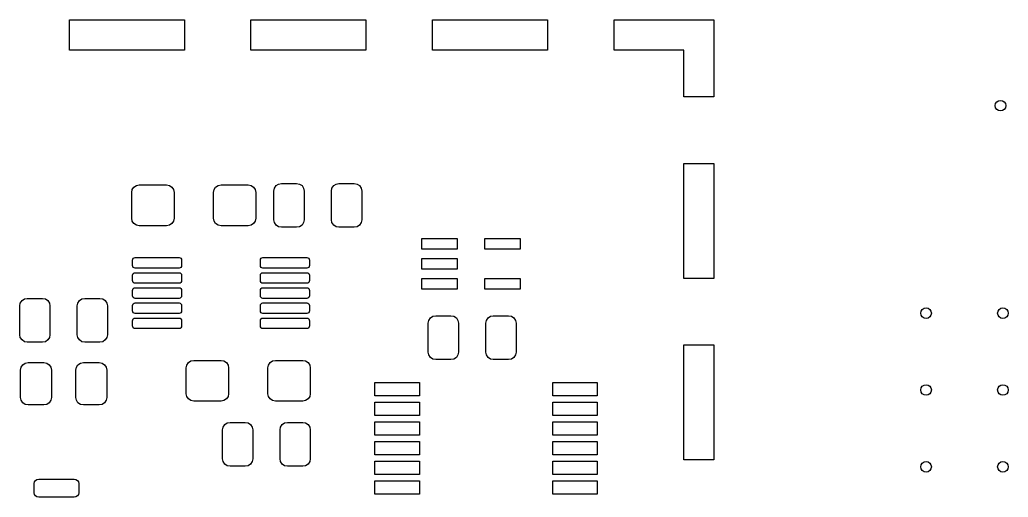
# Model space of a CAD drawing. Header units: inches. Extents: x 0.31 to 2.8, y 0.29 to 1.71.
# Drawn here: x 1.514 to 2.8, y 1.09 to 1.712 of the extents above; entities that cross this region are included whole.
import ezdxf

# ---------------------------------------------------------------- set-up
doc = ezdxf.new("R2010")
doc.units = ezdxf.units.IN
doc.header["$MEASUREMENT"] = 0
doc.layers.add('BLACK', color=250, linetype='CONTINUOUS')

msp = doc.modelspace()

# ---------------------------------------------------------------- linework, layer by layer
at = {"layer": 'BLACK', "linetype": 'CONTINUOUS'}
for p, q in [((1.5783, 1.6724), (1.5783, 1.7118)), ((1.5783, 1.7118), (1.728, 1.7118)), ((1.728, 1.7118), (1.728, 1.6724)), ((1.8146, 1.6724), (1.8146, 1.7118)), ((1.8146, 1.7118), (1.9642, 1.7118)), ((1.9642, 1.7118), (1.9642, 1.6724)), ((2.0508, 1.6724), (2.0508, 1.7118)), ((2.0508, 1.7118), (2.2004, 1.7118)), ((2.2004, 1.7118), (2.2004, 1.6724)), ((2.287, 1.6724), (2.287, 1.7118)), ((2.287, 1.7118), (2.3776, 1.7118)), ((2.3776, 1.7118), (2.4169, 1.7118)), ((2.4169, 1.7118), (2.4169, 1.6724)), ((1.728, 1.6724), (1.5783, 1.6724)), ((1.9642, 1.6724), (1.8146, 1.6724)), ((2.2004, 1.6724), (2.0508, 1.6724)), ((2.3776, 1.6724), (2.287, 1.6724)), ((2.3776, 1.6114), (2.3776, 1.6724)), ((2.4169, 1.6724), (2.4169, 1.6114)), ((2.4169, 1.6114), (2.3776, 1.6114)), ((2.3776, 1.3752), (2.3776, 1.5248)), ((2.3776, 1.5248), (2.4169, 1.5248)), ((2.4169, 1.5248), (2.4169, 1.3752)), ((1.6602, 1.4907), (1.6623, 1.4939)), ((1.6623, 1.4939), (1.6655, 1.4961)), ((1.6655, 1.4961), (1.6693, 1.4968)), ((1.6693, 1.4968), (1.7047, 1.4968)), ((1.7047, 1.4968), (1.7085, 1.4961)), ((1.7085, 1.4961), (1.7117, 1.4939)), ((1.7117, 1.4939), (1.7138, 1.4907)), ((1.7665, 1.4907), (1.7686, 1.4939)), ((1.7686, 1.4939), (1.7718, 1.4961)), ((1.7718, 1.4961), (1.7756, 1.4968)), ((1.7756, 1.4968), (1.811, 1.4968)), ((1.811, 1.4968), (1.8148, 1.4961)), ((1.8148, 1.4961), (1.818, 1.4939)), ((1.818, 1.4939), (1.8201, 1.4907)), ((1.8445, 1.4889), (1.8452, 1.4927)), ((1.8452, 1.4927), (1.8474, 1.4959)), ((1.8474, 1.4959), (1.8506, 1.498)), ((1.8506, 1.498), (1.8543, 1.4988)), ((1.8543, 1.4988), (1.874, 1.4988)), ((1.874, 1.4988), (1.8778, 1.498)), ((1.8778, 1.498), (1.881, 1.4959)), ((1.881, 1.4959), (1.8831, 1.4927)), ((1.8831, 1.4927), (1.8839, 1.4889)), ((1.9193, 1.4889), (1.92, 1.4927)), ((1.92, 1.4927), (1.9222, 1.4959)), ((1.9222, 1.4959), (1.9254, 1.498)), ((1.9254, 1.498), (1.9291, 1.4988)), ((1.9291, 1.4988), (1.9488, 1.4988)), ((1.9488, 1.4988), (1.9526, 1.498)), ((1.9526, 1.498), (1.9558, 1.4959)), ((1.9558, 1.4959), (1.9579, 1.4927)), ((1.9579, 1.4927), (1.9587, 1.4889)), ((1.6594, 1.487), (1.6602, 1.4907)), ((1.6594, 1.4535), (1.6594, 1.487)), ((1.7138, 1.4907), (1.7146, 1.487)), ((1.7146, 1.487), (1.7146, 1.4535)), ((1.7657, 1.487), (1.7665, 1.4907)), ((1.7657, 1.4535), (1.7657, 1.487)), ((1.8201, 1.4907), (1.8209, 1.487)), ((1.8209, 1.487), (1.8209, 1.4535)), ((1.8445, 1.4515), (1.8445, 1.4889)), ((1.8839, 1.4889), (1.8839, 1.4515)), ((1.9193, 1.4515), (1.9193, 1.4889)), ((1.9587, 1.4889), (1.9587, 1.4515)), ((1.6602, 1.4497), (1.6594, 1.4535)), ((1.7146, 1.4535), (1.7138, 1.4497)), ((1.7665, 1.4497), (1.7657, 1.4535)), ((1.8209, 1.4535), (1.8201, 1.4497)), ((1.6623, 1.4465), (1.6602, 1.4497)), ((1.6655, 1.4444), (1.6623, 1.4465)), ((1.6693, 1.4437), (1.6655, 1.4444)), ((1.7047, 1.4437), (1.6693, 1.4437)), ((1.7085, 1.4444), (1.7047, 1.4437)), ((1.7117, 1.4465), (1.7085, 1.4444)), ((1.7138, 1.4497), (1.7117, 1.4465)), ((1.7686, 1.4465), (1.7665, 1.4497)), ((1.7718, 1.4444), (1.7686, 1.4465)), ((1.7756, 1.4437), (1.7718, 1.4444)), ((1.811, 1.4437), (1.7756, 1.4437)), ((1.8148, 1.4444), (1.811, 1.4437)), ((1.818, 1.4465), (1.8148, 1.4444)), ((1.8201, 1.4497), (1.818, 1.4465)), ((1.8452, 1.4478), (1.8445, 1.4515)), ((1.8474, 1.4446), (1.8452, 1.4478)), ((1.8506, 1.4424), (1.8474, 1.4446)), ((1.8543, 1.4417), (1.8506, 1.4424)), ((1.874, 1.4417), (1.8543, 1.4417)), ((1.8778, 1.4424), (1.874, 1.4417)), ((1.881, 1.4446), (1.8778, 1.4424)), ((1.8831, 1.4478), (1.881, 1.4446)), ((1.8839, 1.4515), (1.8831, 1.4478)), ((1.92, 1.4478), (1.9193, 1.4515)), ((1.9222, 1.4446), (1.92, 1.4478)), ((1.9254, 1.4424), (1.9222, 1.4446)), ((1.9291, 1.4417), (1.9254, 1.4424)), ((1.9488, 1.4417), (1.9291, 1.4417)), ((1.9526, 1.4424), (1.9488, 1.4417)), ((1.9558, 1.4446), (1.9526, 1.4424)), ((1.9579, 1.4478), (1.9558, 1.4446)), ((1.9587, 1.4515), (1.9579, 1.4478)), ((2.0368, 1.4131), (2.0368, 1.4271)), ((2.0368, 1.4271), (2.0828, 1.4271)), ((2.0828, 1.4271), (2.0828, 1.4131)), ((2.1188, 1.4131), (2.1188, 1.4271)), ((2.1188, 1.4271), (2.1648, 1.4271)), ((2.1648, 1.4271), (2.1648, 1.4131)), ((1.6614, 1.4013), (1.6626, 1.4021)), ((1.6626, 1.4021), (1.6639, 1.4023)), ((1.6639, 1.4023), (1.721, 1.4023)), ((1.721, 1.4023), (1.7223, 1.4021)), ((1.7223, 1.4021), (1.7234, 1.4013)), ((1.8278, 1.4013), (1.8289, 1.4021)), ((1.8289, 1.4021), (1.8302, 1.4023)), ((1.8302, 1.4023), (1.8873, 1.4023)), ((1.8873, 1.4023), (1.8886, 1.4021)), ((1.8886, 1.4021), (1.8897, 1.4013)), ((2.0828, 1.4131), (2.0368, 1.4131)), ((2.1648, 1.4131), (2.1188, 1.4131)), ((1.6604, 1.3989), (1.6607, 1.4002)), ((1.6604, 1.392), (1.6604, 1.3989)), ((1.6607, 1.3907), (1.6604, 1.392)), ((1.6607, 1.4002), (1.6614, 1.4013)), ((1.6614, 1.3895), (1.6607, 1.3907)), ((1.6626, 1.3888), (1.6614, 1.3895)), ((1.7234, 1.3895), (1.7223, 1.3888)), ((1.7234, 1.4013), (1.7241, 1.4002)), ((1.7241, 1.3907), (1.7234, 1.3895)), ((1.7241, 1.4002), (1.7244, 1.3989)), ((1.7244, 1.392), (1.7241, 1.3907)), ((1.7244, 1.3989), (1.7244, 1.392)), ((1.8268, 1.3989), (1.827, 1.4002)), ((1.8268, 1.392), (1.8268, 1.3989)), ((1.827, 1.3907), (1.8268, 1.392)), ((1.827, 1.4002), (1.8278, 1.4013)), ((1.8278, 1.3895), (1.827, 1.3907)), ((1.8289, 1.3888), (1.8278, 1.3895)), ((1.8897, 1.3895), (1.8886, 1.3888)), ((1.8897, 1.4013), (1.8905, 1.4002)), ((1.8905, 1.3907), (1.8897, 1.3895)), ((1.8905, 1.4002), (1.8907, 1.3989)), ((1.8907, 1.392), (1.8905, 1.3907)), ((1.8907, 1.3989), (1.8907, 1.392)), ((2.0368, 1.3871), (2.0368, 1.4011)), ((2.0368, 1.4011), (2.0828, 1.4011)), ((2.0828, 1.4011), (2.0828, 1.3871)), ((1.6604, 1.3792), (1.6607, 1.3805)), ((1.6604, 1.3723), (1.6604, 1.3792)), ((1.6607, 1.3805), (1.6614, 1.3816)), ((1.6614, 1.3816), (1.6626, 1.3824)), ((1.6639, 1.3885), (1.6626, 1.3888)), ((1.6626, 1.3824), (1.6639, 1.3826)), ((1.721, 1.3885), (1.6639, 1.3885)), ((1.6639, 1.3826), (1.721, 1.3826)), ((1.7223, 1.3888), (1.721, 1.3885)), ((1.721, 1.3826), (1.7223, 1.3824)), ((1.7223, 1.3824), (1.7234, 1.3816)), ((1.7234, 1.3816), (1.7241, 1.3805)), ((1.7241, 1.3805), (1.7244, 1.3792)), ((1.7244, 1.3792), (1.7244, 1.3723)), ((1.8268, 1.3792), (1.827, 1.3805)), ((1.8268, 1.3723), (1.8268, 1.3792)), ((1.827, 1.3805), (1.8278, 1.3816)), ((1.8278, 1.3816), (1.8289, 1.3824)), ((1.8302, 1.3885), (1.8289, 1.3888)), ((1.8289, 1.3824), (1.8302, 1.3826)), ((1.8873, 1.3885), (1.8302, 1.3885)), ((1.8302, 1.3826), (1.8873, 1.3826)), ((1.8886, 1.3888), (1.8873, 1.3885)), ((1.8873, 1.3826), (1.8886, 1.3824)), ((1.8886, 1.3824), (1.8897, 1.3816)), ((1.8897, 1.3816), (1.8905, 1.3805)), ((1.8905, 1.3805), (1.8907, 1.3792)), ((1.8907, 1.3792), (1.8907, 1.3723)), ((2.0828, 1.3871), (2.0368, 1.3871)), ((1.6607, 1.371), (1.6604, 1.3723)), ((1.6614, 1.3699), (1.6607, 1.371)), ((1.6626, 1.3691), (1.6614, 1.3699)), ((1.6639, 1.3688), (1.6626, 1.3691)), ((1.721, 1.3688), (1.6639, 1.3688)), ((1.7223, 1.3691), (1.721, 1.3688)), ((1.7234, 1.3699), (1.7223, 1.3691)), ((1.7241, 1.371), (1.7234, 1.3699)), ((1.7244, 1.3723), (1.7241, 1.371)), ((1.827, 1.371), (1.8268, 1.3723)), ((1.8278, 1.3699), (1.827, 1.371)), ((1.8289, 1.3691), (1.8278, 1.3699)), ((1.8302, 1.3688), (1.8289, 1.3691)), ((1.8873, 1.3688), (1.8302, 1.3688)), ((1.8886, 1.3691), (1.8873, 1.3688)), ((1.8897, 1.3699), (1.8886, 1.3691)), ((1.8905, 1.371), (1.8897, 1.3699)), ((1.8907, 1.3723), (1.8905, 1.371)), ((2.0368, 1.3611), (2.0368, 1.3751)), ((2.0368, 1.3751), (2.0828, 1.3751)), ((2.0828, 1.3751), (2.0828, 1.3611)), ((2.1188, 1.3611), (2.1188, 1.3751)), ((2.1188, 1.3751), (2.1648, 1.3751)), ((2.1648, 1.3751), (2.1648, 1.3611)), ((2.4169, 1.3752), (2.3776, 1.3752)), ((1.6604, 1.3595), (1.6607, 1.3608)), ((1.6604, 1.3526), (1.6604, 1.3595)), ((1.6607, 1.3513), (1.6604, 1.3526)), ((1.6607, 1.3608), (1.6614, 1.3619)), ((1.6614, 1.3502), (1.6607, 1.3513)), ((1.6614, 1.3619), (1.6626, 1.3627)), ((1.6626, 1.3627), (1.6639, 1.3629)), ((1.6639, 1.3629), (1.721, 1.3629)), ((1.721, 1.3629), (1.7223, 1.3627)), ((1.7223, 1.3627), (1.7234, 1.3619)), ((1.7234, 1.3619), (1.7241, 1.3608)), ((1.7241, 1.3513), (1.7234, 1.3502)), ((1.7241, 1.3608), (1.7244, 1.3595)), ((1.7244, 1.3526), (1.7241, 1.3513)), ((1.7244, 1.3595), (1.7244, 1.3526)), ((1.8268, 1.3595), (1.827, 1.3608)), ((1.8268, 1.3526), (1.8268, 1.3595)), ((1.827, 1.3513), (1.8268, 1.3526)), ((1.827, 1.3608), (1.8278, 1.3619)), ((1.8278, 1.3502), (1.827, 1.3513)), ((1.8278, 1.3619), (1.8289, 1.3627)), ((1.8289, 1.3627), (1.8302, 1.3629)), ((1.8302, 1.3629), (1.8873, 1.3629)), ((1.8873, 1.3629), (1.8886, 1.3627)), ((1.8886, 1.3627), (1.8897, 1.3619)), ((1.8897, 1.3619), (1.8905, 1.3608)), ((1.8905, 1.3513), (1.8897, 1.3502)), ((1.8905, 1.3608), (1.8907, 1.3595)), ((1.8907, 1.3526), (1.8905, 1.3513)), ((1.8907, 1.3595), (1.8907, 1.3526)), ((2.0828, 1.3611), (2.0368, 1.3611)), ((2.1648, 1.3611), (2.1188, 1.3611)), ((1.5138, 1.3393), (1.5145, 1.3431)), ((1.5138, 1.3019), (1.5138, 1.3393)), ((1.5145, 1.3431), (1.5167, 1.3463)), ((1.5167, 1.3463), (1.5199, 1.3484)), ((1.5199, 1.3484), (1.5236, 1.3492)), ((1.5236, 1.3492), (1.5433, 1.3492)), ((1.5433, 1.3492), (1.5471, 1.3484)), ((1.5471, 1.3484), (1.5503, 1.3463)), ((1.5503, 1.3463), (1.5524, 1.3431)), ((1.5524, 1.3431), (1.5531, 1.3393)), ((1.5531, 1.3393), (1.5531, 1.3019)), ((1.5886, 1.3393), (1.5893, 1.3431)), ((1.5886, 1.3019), (1.5886, 1.3393)), ((1.5893, 1.3431), (1.5915, 1.3463)), ((1.5915, 1.3463), (1.5947, 1.3484)), ((1.5947, 1.3484), (1.5984, 1.3492)), ((1.5984, 1.3492), (1.6181, 1.3492)), ((1.6181, 1.3492), (1.6219, 1.3484)), ((1.6219, 1.3484), (1.6251, 1.3463)), ((1.6251, 1.3463), (1.6272, 1.3431)), ((1.6272, 1.3431), (1.628, 1.3393)), ((1.628, 1.3393), (1.628, 1.3019)), ((1.6604, 1.3398), (1.6607, 1.3411)), ((1.6604, 1.3329), (1.6604, 1.3398)), ((1.6607, 1.3411), (1.6614, 1.3422)), ((1.6626, 1.3494), (1.6614, 1.3502)), ((1.6614, 1.3422), (1.6626, 1.343)), ((1.6639, 1.3492), (1.6626, 1.3494)), ((1.6626, 1.343), (1.6639, 1.3433)), ((1.721, 1.3492), (1.6639, 1.3492)), ((1.6639, 1.3433), (1.721, 1.3433)), ((1.7223, 1.3494), (1.721, 1.3492)), ((1.721, 1.3433), (1.7223, 1.343)), ((1.7234, 1.3502), (1.7223, 1.3494)), ((1.7223, 1.343), (1.7234, 1.3422)), ((1.7234, 1.3422), (1.7241, 1.3411)), ((1.7241, 1.3411), (1.7244, 1.3398)), ((1.7244, 1.3398), (1.7244, 1.3329)), ((1.8268, 1.3398), (1.827, 1.3411)), ((1.8268, 1.3329), (1.8268, 1.3398)), ((1.827, 1.3411), (1.8278, 1.3422)), ((1.8289, 1.3494), (1.8278, 1.3502)), ((1.8278, 1.3422), (1.8289, 1.343)), ((1.8302, 1.3492), (1.8289, 1.3494)), ((1.8289, 1.343), (1.8302, 1.3433)), ((1.8873, 1.3492), (1.8302, 1.3492)), ((1.8302, 1.3433), (1.8873, 1.3433)), ((1.8886, 1.3494), (1.8873, 1.3492)), ((1.8873, 1.3433), (1.8886, 1.343)), ((1.8897, 1.3502), (1.8886, 1.3494)), ((1.8886, 1.343), (1.8897, 1.3422)), ((1.8897, 1.3422), (1.8905, 1.3411)), ((1.8905, 1.3411), (1.8907, 1.3398)), ((1.8907, 1.3398), (1.8907, 1.3329)), ((1.6607, 1.3316), (1.6604, 1.3329)), ((1.6614, 1.3305), (1.6607, 1.3316)), ((1.6626, 1.3297), (1.6614, 1.3305)), ((1.6639, 1.3295), (1.6626, 1.3297)), ((1.721, 1.3295), (1.6639, 1.3295)), ((1.7223, 1.3297), (1.721, 1.3295)), ((1.7234, 1.3305), (1.7223, 1.3297)), ((1.7241, 1.3316), (1.7234, 1.3305)), ((1.7244, 1.3329), (1.7241, 1.3316)), ((1.827, 1.3316), (1.8268, 1.3329)), ((1.8278, 1.3305), (1.827, 1.3316)), ((1.8289, 1.3297), (1.8278, 1.3305)), ((1.8302, 1.3295), (1.8289, 1.3297)), ((1.8873, 1.3295), (1.8302, 1.3295)), ((1.8886, 1.3297), (1.8873, 1.3295)), ((1.8897, 1.3305), (1.8886, 1.3297)), ((1.8905, 1.3316), (1.8897, 1.3305)), ((1.8907, 1.3329), (1.8905, 1.3316)), ((2.0482, 1.3237), (2.0514, 1.3258)), ((2.0514, 1.3258), (2.0551, 1.3266)), ((2.0551, 1.3266), (2.0748, 1.3266)), ((2.0748, 1.3266), (2.0786, 1.3258)), ((2.0786, 1.3258), (2.0818, 1.3237)), ((2.123, 1.3237), (2.1262, 1.3258)), ((2.1262, 1.3258), (2.1299, 1.3266)), ((2.1299, 1.3266), (2.1496, 1.3266)), ((2.1496, 1.3266), (2.1534, 1.3258)), ((2.1534, 1.3258), (2.1566, 1.3237)), ((1.6604, 1.3201), (1.6607, 1.3214)), ((1.6604, 1.3132), (1.6604, 1.3201)), ((1.6607, 1.3119), (1.6604, 1.3132)), ((1.6607, 1.3214), (1.6614, 1.3226)), ((1.6614, 1.3108), (1.6607, 1.3119)), ((1.6614, 1.3226), (1.6626, 1.3233)), ((1.6626, 1.3233), (1.6639, 1.3236)), ((1.6639, 1.3236), (1.721, 1.3236)), ((1.721, 1.3236), (1.7223, 1.3233)), ((1.7223, 1.3233), (1.7234, 1.3226)), ((1.7234, 1.3226), (1.7241, 1.3214)), ((1.7241, 1.3119), (1.7234, 1.3108)), ((1.7241, 1.3214), (1.7244, 1.3201)), ((1.7244, 1.3132), (1.7241, 1.3119)), ((1.7244, 1.3201), (1.7244, 1.3132)), ((1.8268, 1.3201), (1.827, 1.3214)), ((1.8268, 1.3132), (1.8268, 1.3201)), ((1.827, 1.3119), (1.8268, 1.3132)), ((1.827, 1.3214), (1.8278, 1.3226)), ((1.8278, 1.3108), (1.827, 1.3119)), ((1.8278, 1.3226), (1.8289, 1.3233)), ((1.8289, 1.3233), (1.8302, 1.3236)), ((1.8302, 1.3236), (1.8873, 1.3236)), ((1.8873, 1.3236), (1.8886, 1.3233)), ((1.8886, 1.3233), (1.8897, 1.3226)), ((1.8897, 1.3226), (1.8905, 1.3214)), ((1.8905, 1.3119), (1.8897, 1.3108)), ((1.8905, 1.3214), (1.8907, 1.3201)), ((1.8907, 1.3132), (1.8905, 1.3119)), ((1.8907, 1.3201), (1.8907, 1.3132)), ((2.0453, 1.3167), (2.046, 1.3205)), ((2.0453, 1.2793), (2.0453, 1.3167)), ((2.046, 1.3205), (2.0482, 1.3237)), ((2.0818, 1.3237), (2.0839, 1.3205)), ((2.0839, 1.3205), (2.0847, 1.3167)), ((2.0847, 1.3167), (2.0847, 1.2793)), ((2.1201, 1.3167), (2.1208, 1.3205)), ((2.1201, 1.2793), (2.1201, 1.3167)), ((2.1208, 1.3205), (2.123, 1.3237)), ((2.1566, 1.3237), (2.1587, 1.3205)), ((2.1587, 1.3205), (2.1595, 1.3167)), ((2.1595, 1.3167), (2.1595, 1.2793)), ((1.5145, 1.2982), (1.5138, 1.3019)), ((1.5531, 1.3019), (1.5524, 1.2982)), ((1.5893, 1.2982), (1.5886, 1.3019)), ((1.628, 1.3019), (1.6272, 1.2982)), ((1.6626, 1.3101), (1.6614, 1.3108)), ((1.6639, 1.3098), (1.6626, 1.3101)), ((1.721, 1.3098), (1.6639, 1.3098)), ((1.7223, 1.3101), (1.721, 1.3098)), ((1.7234, 1.3108), (1.7223, 1.3101)), ((1.8289, 1.3101), (1.8278, 1.3108)), ((1.8302, 1.3098), (1.8289, 1.3101)), ((1.8873, 1.3098), (1.8302, 1.3098)), ((1.8886, 1.3101), (1.8873, 1.3098)), ((1.8897, 1.3108), (1.8886, 1.3101)), ((1.5167, 1.295), (1.5145, 1.2982)), ((1.5199, 1.2928), (1.5167, 1.295)), ((1.5236, 1.2921), (1.5199, 1.2928)), ((1.5433, 1.2921), (1.5236, 1.2921)), ((1.5471, 1.2928), (1.5433, 1.2921)), ((1.5503, 1.295), (1.5471, 1.2928)), ((1.5524, 1.2982), (1.5503, 1.295)), ((1.5915, 1.295), (1.5893, 1.2982)), ((1.5947, 1.2928), (1.5915, 1.295)), ((1.5984, 1.2921), (1.5947, 1.2928)), ((1.6181, 1.2921), (1.5984, 1.2921)), ((1.6219, 1.2928), (1.6181, 1.2921)), ((1.6251, 1.295), (1.6219, 1.2928)), ((1.6272, 1.2982), (1.6251, 1.295)), ((2.3776, 1.139), (2.3776, 1.2886)), ((2.3776, 1.2886), (2.4169, 1.2886)), ((2.4169, 1.2886), (2.4169, 1.139)), ((2.046, 1.2755), (2.0453, 1.2793)), ((2.0482, 1.2723), (2.046, 1.2755)), ((2.0839, 1.2755), (2.0818, 1.2723)), ((2.0847, 1.2793), (2.0839, 1.2755)), ((2.1208, 1.2755), (2.1201, 1.2793)), ((2.123, 1.2723), (2.1208, 1.2755)), ((2.1587, 1.2755), (2.1566, 1.2723)), ((2.1595, 1.2793), (2.1587, 1.2755)), ((1.5155, 1.2594), (1.5176, 1.2626)), ((1.5176, 1.2626), (1.5208, 1.2648)), ((1.5208, 1.2648), (1.5246, 1.2655)), ((1.5246, 1.2655), (1.5453, 1.2655)), ((1.5453, 1.2655), (1.549, 1.2648)), ((1.549, 1.2648), (1.5522, 1.2626)), ((1.5522, 1.2626), (1.5544, 1.2594)), ((1.5874, 1.2594), (1.5895, 1.2626)), ((1.5895, 1.2626), (1.5927, 1.2648)), ((1.5927, 1.2648), (1.5965, 1.2655)), ((1.5965, 1.2655), (1.6171, 1.2655)), ((1.6171, 1.2655), (1.6209, 1.2648)), ((1.6209, 1.2648), (1.6241, 1.2626)), ((1.6241, 1.2626), (1.6262, 1.2594)), ((1.7303, 1.2586), (1.7311, 1.2624)), ((1.7311, 1.2624), (1.7332, 1.2656)), ((1.7332, 1.2656), (1.7364, 1.2677)), ((1.7364, 1.2677), (1.7402, 1.2685)), ((1.7402, 1.2685), (1.7756, 1.2685)), ((1.7756, 1.2685), (1.7794, 1.2677)), ((1.7794, 1.2677), (1.7826, 1.2656)), ((1.7826, 1.2656), (1.7847, 1.2624)), ((1.7847, 1.2624), (1.7854, 1.2586)), ((1.8366, 1.2586), (1.8374, 1.2624)), ((1.8374, 1.2624), (1.8395, 1.2656)), ((1.8395, 1.2656), (1.8427, 1.2677)), ((1.8427, 1.2677), (1.8465, 1.2685)), ((1.8465, 1.2685), (1.8819, 1.2685)), ((1.8819, 1.2685), (1.8857, 1.2677)), ((1.8857, 1.2677), (1.8888, 1.2656)), ((1.8888, 1.2656), (1.891, 1.2624)), ((1.891, 1.2624), (1.8917, 1.2586)), ((2.0514, 1.2702), (2.0482, 1.2723)), ((2.0551, 1.2695), (2.0514, 1.2702)), ((2.0748, 1.2695), (2.0551, 1.2695)), ((2.0786, 1.2702), (2.0748, 1.2695)), ((2.0818, 1.2723), (2.0786, 1.2702)), ((2.1262, 1.2702), (2.123, 1.2723)), ((2.1299, 1.2695), (2.1262, 1.2702)), ((2.1496, 1.2695), (2.1299, 1.2695)), ((2.1534, 1.2702), (2.1496, 1.2695)), ((2.1566, 1.2723), (2.1534, 1.2702)), ((1.5148, 1.2557), (1.5155, 1.2594)), ((1.5148, 1.2202), (1.5148, 1.2557)), ((1.5544, 1.2594), (1.5551, 1.2557)), ((1.5551, 1.2557), (1.5551, 1.2202)), ((1.5866, 1.2557), (1.5874, 1.2594)), ((1.5866, 1.2202), (1.5866, 1.2557)), ((1.6262, 1.2594), (1.627, 1.2557)), ((1.627, 1.2557), (1.627, 1.2202)), ((1.7303, 1.2251), (1.7303, 1.2586)), ((1.7854, 1.2586), (1.7854, 1.2251)), ((1.8366, 1.2251), (1.8366, 1.2586)), ((1.8917, 1.2586), (1.8917, 1.2251)), ((1.9758, 1.2221), (1.9758, 1.2398)), ((1.9758, 1.2398), (2.0339, 1.2398)), ((2.0339, 1.2398), (2.0339, 1.2221)), ((2.2071, 1.2221), (2.2071, 1.2398)), ((2.2071, 1.2398), (2.2652, 1.2398)), ((2.2652, 1.2398), (2.2652, 1.2221)), ((1.7311, 1.2214), (1.7303, 1.2251)), ((1.7854, 1.2251), (1.7847, 1.2214)), ((1.8374, 1.2214), (1.8366, 1.2251)), ((1.8917, 1.2251), (1.891, 1.2214)), ((2.0339, 1.2221), (1.9758, 1.2221)), ((2.2652, 1.2221), (2.2071, 1.2221)), ((1.5155, 1.2165), (1.5148, 1.2202)), ((1.5176, 1.2133), (1.5155, 1.2165)), ((1.5208, 1.2111), (1.5176, 1.2133)), ((1.5246, 1.2104), (1.5208, 1.2111)), ((1.5453, 1.2104), (1.5246, 1.2104)), ((1.549, 1.2111), (1.5453, 1.2104)), ((1.5522, 1.2133), (1.549, 1.2111)), ((1.5544, 1.2165), (1.5522, 1.2133)), ((1.5551, 1.2202), (1.5544, 1.2165)), ((1.5874, 1.2165), (1.5866, 1.2202)), ((1.5895, 1.2133), (1.5874, 1.2165)), ((1.5927, 1.2111), (1.5895, 1.2133)), ((1.5965, 1.2104), (1.5927, 1.2111)), ((1.6171, 1.2104), (1.5965, 1.2104)), ((1.6209, 1.2111), (1.6171, 1.2104)), ((1.6241, 1.2133), (1.6209, 1.2111)), ((1.6262, 1.2165), (1.6241, 1.2133)), ((1.627, 1.2202), (1.6262, 1.2165)), ((1.7332, 1.2182), (1.7311, 1.2214)), ((1.7364, 1.2161), (1.7332, 1.2182)), ((1.7402, 1.2153), (1.7364, 1.2161)), ((1.7756, 1.2153), (1.7402, 1.2153)), ((1.7794, 1.2161), (1.7756, 1.2153)), ((1.7826, 1.2182), (1.7794, 1.2161)), ((1.7847, 1.2214), (1.7826, 1.2182)), ((1.8395, 1.2182), (1.8374, 1.2214)), ((1.8427, 1.2161), (1.8395, 1.2182)), ((1.8465, 1.2153), (1.8427, 1.2161)), ((1.8819, 1.2153), (1.8465, 1.2153)), ((1.8857, 1.2161), (1.8819, 1.2153)), ((1.8888, 1.2182), (1.8857, 1.2161)), ((1.891, 1.2214), (1.8888, 1.2182)), ((1.9758, 1.1965), (1.9758, 1.2142)), ((1.9758, 1.2142), (2.0339, 1.2142)), ((2.0339, 1.2142), (2.0339, 1.1965)), ((2.2071, 1.1965), (2.2071, 1.2142)), ((2.2071, 1.2142), (2.2652, 1.2142)), ((2.2652, 1.2142), (2.2652, 1.1965)), ((2.0339, 1.1965), (1.9758, 1.1965)), ((2.2652, 1.1965), (2.2071, 1.1965)), ((1.7783, 1.1817), (1.7804, 1.1849)), ((1.7804, 1.1849), (1.7836, 1.187)), ((1.7836, 1.187), (1.7874, 1.1877)), ((1.7874, 1.1877), (1.8071, 1.1877)), ((1.8071, 1.1877), (1.8109, 1.187)), ((1.8109, 1.187), (1.814, 1.1849)), ((1.814, 1.1849), (1.8162, 1.1817)), ((1.8531, 1.1817), (1.8552, 1.1849)), ((1.8552, 1.1849), (1.8584, 1.187)), ((1.8584, 1.187), (1.8622, 1.1877)), ((1.8622, 1.1877), (1.8819, 1.1877)), ((1.8819, 1.1877), (1.8857, 1.187)), ((1.8857, 1.187), (1.8888, 1.1849)), ((1.8888, 1.1849), (1.891, 1.1817)), ((1.9758, 1.1709), (1.9758, 1.1886)), ((1.9758, 1.1886), (2.0339, 1.1886)), ((2.0339, 1.1886), (2.0339, 1.1709)), ((2.2071, 1.1709), (2.2071, 1.1886)), ((2.2071, 1.1886), (2.2652, 1.1886)), ((2.2652, 1.1886), (2.2652, 1.1709)), ((1.7776, 1.1779), (1.7783, 1.1817)), ((1.7776, 1.1405), (1.7776, 1.1779)), ((1.8162, 1.1817), (1.8169, 1.1779)), ((1.8169, 1.1779), (1.8169, 1.1405)), ((1.8524, 1.1779), (1.8531, 1.1817)), ((1.8524, 1.1405), (1.8524, 1.1779)), ((1.891, 1.1817), (1.8917, 1.1779)), ((1.8917, 1.1779), (1.8917, 1.1405)), ((2.0339, 1.1709), (1.9758, 1.1709)), ((2.2652, 1.1709), (2.2071, 1.1709)), ((1.9758, 1.1453), (1.9758, 1.163)), ((1.9758, 1.163), (2.0339, 1.163)), ((2.0339, 1.163), (2.0339, 1.1453)), ((2.2071, 1.1453), (2.2071, 1.163)), ((2.2071, 1.163), (2.2652, 1.163)), ((2.2652, 1.163), (2.2652, 1.1453)), ((2.0339, 1.1453), (1.9758, 1.1453)), ((2.2652, 1.1453), (2.2071, 1.1453)), ((1.7783, 1.1367), (1.7776, 1.1405)), ((1.7804, 1.1335), (1.7783, 1.1367)), ((1.7836, 1.1314), (1.7804, 1.1335)), ((1.814, 1.1335), (1.8109, 1.1314)), ((1.8162, 1.1367), (1.814, 1.1335)), ((1.8169, 1.1405), (1.8162, 1.1367)), ((1.8531, 1.1367), (1.8524, 1.1405)), ((1.8552, 1.1335), (1.8531, 1.1367)), ((1.8584, 1.1314), (1.8552, 1.1335)), ((1.8888, 1.1335), (1.8857, 1.1314)), ((1.891, 1.1367), (1.8888, 1.1335)), ((1.8917, 1.1405), (1.891, 1.1367)), ((1.9758, 1.1197), (1.9758, 1.1374)), ((1.9758, 1.1374), (2.0339, 1.1374)), ((2.0339, 1.1374), (2.0339, 1.1197)), ((2.2071, 1.1197), (2.2071, 1.1374)), ((2.2071, 1.1374), (2.2652, 1.1374)), ((2.2652, 1.1374), (2.2652, 1.1197)), ((2.4169, 1.139), (2.3776, 1.139)), ((1.7874, 1.1307), (1.7836, 1.1314)), ((1.8071, 1.1307), (1.7874, 1.1307)), ((1.8109, 1.1314), (1.8071, 1.1307)), ((1.8622, 1.1307), (1.8584, 1.1314)), ((1.8819, 1.1307), (1.8622, 1.1307)), ((1.8857, 1.1314), (1.8819, 1.1307)), ((2.0339, 1.1197), (1.9758, 1.1197)), ((2.2652, 1.1197), (2.2071, 1.1197)), ((1.5325, 1.108), (1.5329, 1.1103)), ((1.5325, 1.0962), (1.5325, 1.108)), ((1.5329, 1.1103), (1.5342, 1.1122)), ((1.5342, 1.1122), (1.5361, 1.1135)), ((1.5361, 1.1135), (1.5384, 1.1139)), ((1.5384, 1.1139), (1.5846, 1.1139)), ((1.5846, 1.1139), (1.5869, 1.1135)), ((1.5869, 1.1135), (1.5888, 1.1122)), ((1.5888, 1.1122), (1.5901, 1.1103)), ((1.5901, 1.1103), (1.5906, 1.108)), ((1.5906, 1.108), (1.5906, 1.0962)), ((1.9758, 1.0941), (1.9758, 1.1118)), ((1.9758, 1.1118), (2.0339, 1.1118)), ((2.0339, 1.1118), (2.0339, 1.0941)), ((2.2071, 1.0941), (2.2071, 1.1118)), ((2.2071, 1.1118), (2.2652, 1.1118)), ((2.2652, 1.1118), (2.2652, 1.0941)), ((1.5329, 1.094), (1.5325, 1.0962)), ((1.5342, 1.092), (1.5329, 1.094)), ((1.5901, 1.094), (1.5888, 1.092)), ((1.5906, 1.0962), (1.5901, 1.094)), ((2.0339, 1.0941), (1.9758, 1.0941)), ((2.2652, 1.0941), (2.2071, 1.0941)), ((1.5361, 1.0908), (1.5342, 1.092)), ((1.5384, 1.0903), (1.5361, 1.0908)), ((1.5846, 1.0903), (1.5384, 1.0903)), ((1.5869, 1.0908), (1.5846, 1.0903)), ((1.5888, 1.092), (1.5869, 1.0908))]:
    msp.add_line(p, q, dxfattribs=at)
at = {"layer": 'BLACK'}
for centre in [(2.7898, 1.6), (2.6929, 1.3299), (2.7929, 1.3299), (2.6929, 1.2299), (2.7929, 1.2299), (2.6929, 1.1299), (2.7929, 1.1299)]:
    msp.add_circle(centre, 0.00689, dxfattribs=at)

doc.saveas('drawing.dxf')
